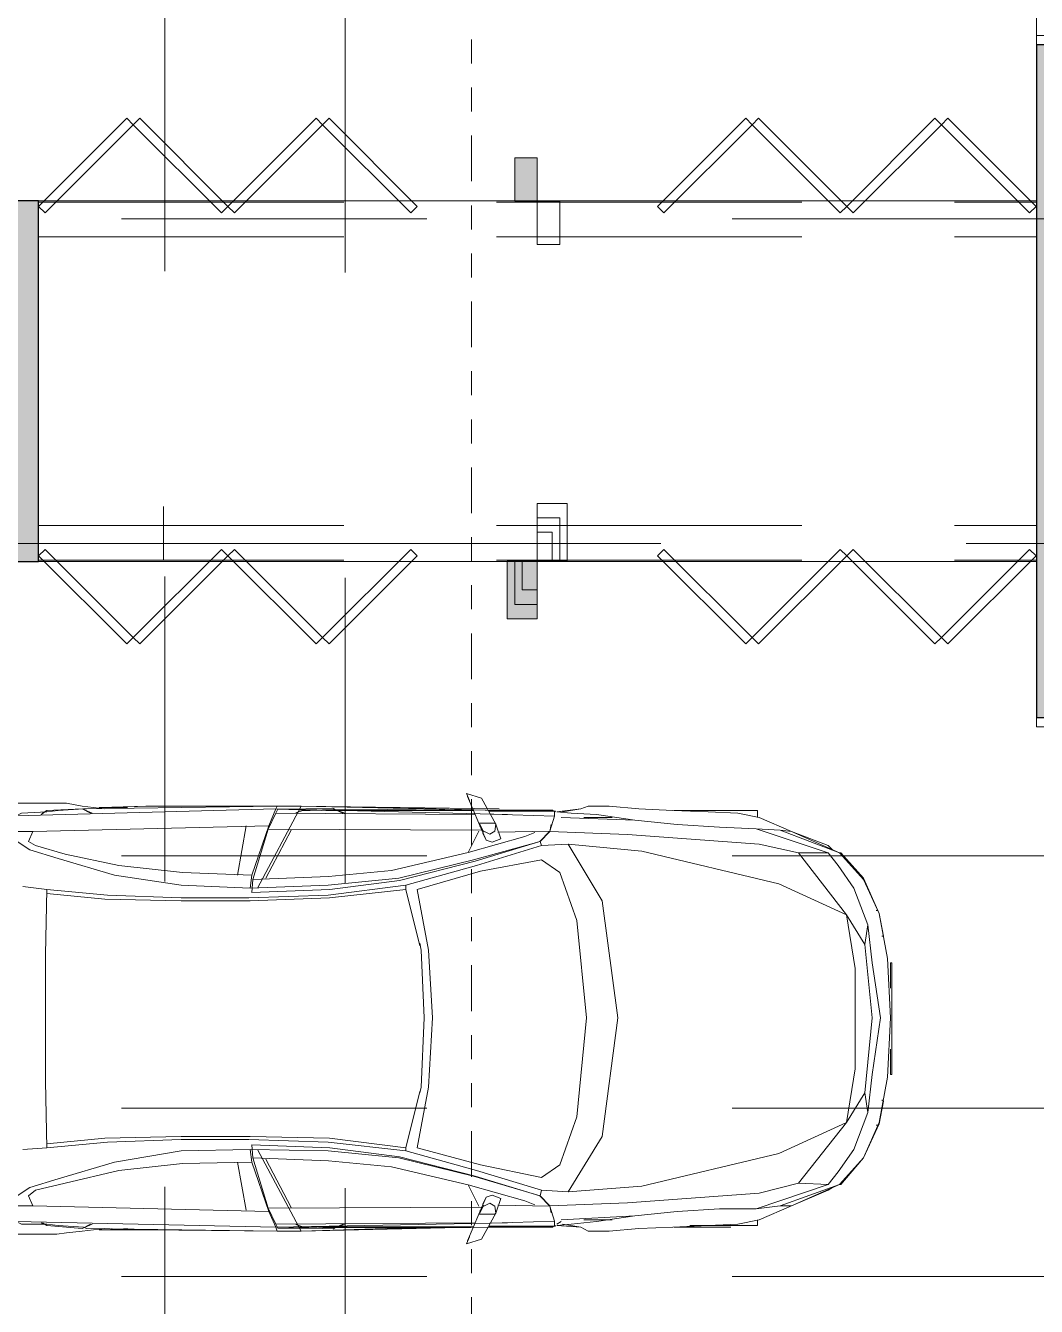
# Model space of a CAD drawing. Header units: metres. Extents: x -54 to 264, y -14 to 31.
# Drawn here: x 40.02 to 44.22, y 3.45 to 8.78 of the extents above; entities that cross this region are included whole.
import ezdxf
from ezdxf.enums import TextEntityAlignment as Align

# ---------------------------------------------------------------- set-up
doc = ezdxf.new("R2010")
doc.units = ezdxf.units.M
doc.header["$LTSCALE"] = 0.001
for name, pattern in [('CENTERX2', [101.6, 63.5, -12.7, 12.7, -12.7]), ('DIVIDEX2', [63.5, 25.4, -12.7, 0, -12.7, 0, -12.7]), ('HIDDENX2', [19.05, 12.7, -6.35])]:
    doc.linetypes.add(name, pattern=pattern)
doc.layers.get('0').update_dxf_attribs({"lineweight": 13, "true_color": 0x000000})
for name, color, linetype, lineweight, true_color in [('JACH-Anotaciones-Cambios deNivelPiso', 7, 'Continuous', 13, 0x000000), ('JACH-Anotaciones-Cambios deNivelPiso @ 0.05', 7, 'Continuous', 13, 0x000000), ('JACH-Anotaciones-Cambios deNivelPiso @ 0.075', 7, 'Continuous', 13, 0x000000), ('JACH-Anotaciones-Cambios deNivelPiso @ 0.1', 7, 'Continuous', 13, 0x000000), ('Jach-Anotaciones-Hatch-Lum80%', 250, 'Continuous', 13, 0x333333), ('JACH-Anotaciones-Lineas-CORTE', 7, 'DIVIDEX2', 18, 0x000000), ('JACH-Anotaciones-Lineas-CORTE @ 0.075', 7, 'DIVIDEX2', 18, 0x000000), ('JACH-Anotaciones-Lineas-EJES', 7, 'CENTERX2', 9, 0x666666), ('Jach-Anotaciones-LineasDetalle0.09mm', 7, 'Continuous', 15, 0x000000), ('JACH-Arq-Lineas-Piso', 7, 'Continuous', 13, 0x1a1a1a), ('JACH-Arq-Lineas-Proyeccion', 250, 'HIDDENX2', 13, 0x333333), ('JACH-Arq-Líneas-ProyeccionCerramientos', 7, 'HIDDENX2', 13, 0x000000), ('JACH-Arq-Mobiliario01-Autos', 7, 'Continuous', 9, 0x4d4d4d), ('JACH-Arq-Puertas01-', 7, 'Continuous', 13, 0x404040)]:
    doc.layers.add(name, color=color, linetype=linetype, lineweight=lineweight, true_color=true_color)
doc.layers.add('JACH-Arq-Muros01-Carga', color=3, linetype='Continuous', lineweight=25)
doc.styles.add('01c-Arial-JACH(3mm)', font='arial.ttf', dxfattribs={"height": 3})

# ---------------------------------------------------------------- blocks, each defined once
blk = doc.blocks.new('A$C2694dd4e')
for points in [[(-2.1865, 0.8523), (-1.9925, 0.9522), (-1.922, 0.9757)], [(-1.922, 0.9757), (-1.9043, 0.9816), (-1.9043, 0.9816), (-1.8162, 0.8875)], [(-1.346, 0.3762), (-1.922, 0.9757)], [(-1.7809, 0.8464), (-1.9043, 0.9816)], [(-1.7398, 0.817), (-1.9043, 0.9816)], [(-1.3754, 0.3115), (-1.9925, 0.9522)], [(-1.8397, 0.9052), (-1.8632, 0.9169), (-1.8397, 0.9052)], [(-2.1453, 0.817), (-1.9279, 0.8816)], [(-1.7398, 0.8111), (-1.8397, 0.9052), (-1.7398, 0.8111)], [(-1.8162, 0.8875), (-1.7692, 0.8346)], [(-1.9572, 0.6348), (-2.1865, 0.8523), (-2.2276, 0.817), (-1.9925, 0.5936)], [(-1.7398, 0.8052), (-1.775, 0.8464)], [(-1.7692, 0.8346), (-1.7398, 0.8052)], [(-1.7398, 0.8111), (-1.7398, 0.817)], [(-1.7398, 0.8111), (-1.7398, 0.8111)], [(-1.7221, 0.77), (-1.7398, 0.8111), (-1.728, 0.7758)], [(-1.7398, 0.8052), (-1.587, 0.6524), (-1.3401, 0.3938), (-1.7398, 0.8111)], [(-1.3401, 0.3938), (-1.7398, 0.8052)], [(-1.9925, 0.5936), (-1.7633, 0.4114)], [(-1.7574, 0.4643), (-1.9572, 0.6348)], [(-1.4812, 0.288), (-1.7574, 0.4643)], [(-1.3166, 0.4526), (-1.3636, 0.3409)], [(-1.2813, 0.4056), (-1.3107, 0.4643), (-1.3225, 0.4349)], [(-1.7633, 0.4114), (-1.487, 0.241)], [(-1.3166, 0.288), (-1.2813, 0.4056)], [(-1.3401, 0.2704), (-1.3166, 0.288), (-1.3166, 0.2939), (-1.3636, 0.3409), (-1.3754, 0.3115)], [(-1.3636, 0.335), (-1.3754, 0.2998)], [(-1.3695, 0.3233), (-1.3754, 0.3115)], [(-1.3695, 0.3291), (-1.3695, 0.3233)], [(-1.1109, 0.1528), (-1.299, 0.3468)], [(-1.105, 0.1469), (-1.299, 0.3468)], [(-1.1226, 0.1352), (-1.299, 0.3291)], [(-1.1109, 0.1587), (-1.2931, 0.3468)], [(-1.4812, 0.288), (-1.3871, 0.3174)], [(-1.4812, 0.288), (-1.2696, 0.1646)], [(-1.3812, 0.2998), (-1.393, 0.2704), (-1.3754, 0.3115), (-1.3636, 0.2762), (-1.3401, 0.2704)], [(-1.393, 0.2704), (-1.3812, 0.2469), (-1.346, 0.2292)], [(-1.346, 0.2292), (-1.3166, 0.288)], [(-1.487, 0.241), (-1.2402, 0.1058)], [(-1.1814, 0.1058), (-1.3342, 0.2586)], [(-1.2696, 0.1646), (-1.2284, 0.1469)], [(-1.1109, 0.1587), (-1.1109, 0.1528), (-1.1285, 0.1705)], [(-1.1814, 0.1058), (-1.1226, 0.1352), (-1.1109, 0.1469), (-1.105, 0.1469)], [(-1.1814, 0.1058), (-1.2402, 0.1058)]]:
    blk.add_lwpolyline(points)
blk = doc.blocks.new('A$C1acd5600')
for points in [[(1.2519, 2.5685), (1.199, 2.5685), (1.0874, 2.5685), (0.9581, 2.5685)], [(1.2931, 2.5685), (1.2519, 2.5685)], [(1.3577, 2.5568), (1.2931, 2.5685)], [(2.163, 2.545), (1.0815, 2.5156)], [(1.2108, 2.5333), (1.105, 2.5274), (1.0815, 2.5156)], [(1.1873, 2.5215), (1.2108, 2.5391), (1.1932, 2.5274)], [(1.2108, 2.5391), (1.3577, 2.545), (1.2108, 2.5391)], [(1.2578, 2.5391), (1.2108, 2.5333)], [(1.3636, 2.545), (1.2578, 2.5391)], [(1.3577, 2.5568), (1.4518, 2.545)], [(1.3989, 2.5274), (1.3577, 2.545)], [(1.3577, 2.545), (1.3577, 2.545)], [(1.393, 2.5274), (1.3577, 2.545)], [(1.3754, 2.545), (1.3636, 2.545)], [(2.1688, 2.5568), (1.3754, 2.545)], [(1.3989, 2.5274), (1.3989, 2.5274)], [(1.4459, 2.5509), (1.4283, 2.5509)], [(1.6399, 2.5568), (1.4341, 2.5509)], [(1.4341, 2.5509), (1.6222, 2.5568)], [(1.4341, 2.5509), (1.4341, 2.5509)], [(1.5458, 2.5509), (1.4812, 2.5509), (1.4459, 2.5509)], [(1.4812, 2.5509), (1.4812, 2.5509)], [(2.1688, 2.5568), (1.6222, 2.5568)], [(2.1688, 2.5568), (1.6222, 2.5568)], [(2.163, 2.545), (2.1336, 2.4745), (2.063, 2.2688)], [(2.0866, 2.2159), (2.2688, 2.5568)], [(2.1688, 2.5568), (2.2688, 2.5568), (2.1688, 2.5568), (2.163, 2.545)], [(3.1269, 2.5215), (2.163, 2.545)], [(2.2688, 2.5568), (2.1688, 2.5568)], [(2.1688, 2.5568), (2.1688, 2.5568)], [(2.1688, 2.5568), (2.1688, 2.5568)], [(3.0975, 2.5391), (2.2688, 2.5568)], [(3.0916, 2.545), (2.2688, 2.5568)], [(3.0916, 2.5391), (2.6214, 2.5509), (2.2688, 2.5568)], [(3.3326, 2.5333), (3.4325, 2.545)], [(3.3914, 2.5274), (3.3326, 2.5333)], [(3.3502, 2.5097), (3.6559, 2.498)], [(3.3561, 2.5333), (3.4325, 2.545), (3.4619, 2.5568)], [(3.4972, 2.5215), (3.3914, 2.5274)], [(3.5618, 2.5097), (3.4443, 2.5097)], [(3.5089, 2.5097), (3.4502, 2.5097)], [(3.5501, 2.5568), (3.4619, 2.5568), (3.4619, 2.5568)], [(3.6559, 2.498), (3.4972, 2.5215)], [(3.5618, 2.5097), (3.5089, 2.5097)], [(3.6735, 2.545), (3.5501, 2.5568)], [(3.8146, 2.5391), (3.6735, 2.545)], [(3.9615, 2.5333), (3.8146, 2.5391)], [(3.8205, 2.5391), (4.0556, 2.5391)], [(4.1672, 2.5391), (3.8851, 2.5391)], [(4.1731, 2.5097), (4.0849, 2.5274), (3.9615, 2.5333)], [(4.1672, 2.5391), (4.1672, 2.5097)], [(4.3083, 2.451), (4.1731, 2.5097)], [(2.1336, 2.4745), (1.152, 2.451)], [(2.0043, 2.2688), (2.0395, 2.4745)], [(3.3091, 2.4804), (3.3032, 2.451), (3.2621, 2.4098), (3.268, 2.3922)], [(3.8322, 2.4804), (3.6559, 2.498)], [(4.0085, 2.4686), (3.8322, 2.4804)], [(4.1614, 2.4627), (4.0085, 2.4686)], [(4.2613, 2.4568), (4.1614, 2.4627), (4.4611, 2.3628)], [(4.4611, 2.3922), (4.3083, 2.451), (4.5081, 2.3628), (4.2613, 2.4568), (4.3083, 2.451)], [(1.0874, 2.4098), (1.0815, 2.451), (1.152, 2.451)], [(1.0874, 2.4098), (1.1403, 2.3746)], [(1.1344, 2.4098), (1.152, 2.451)], [(1.1638, 2.3922), (1.1344, 2.4098)], [(2.9858, 2.3334), (3.2621, 2.4098)], [(3.3032, 2.451), (3.3032, 2.451)], [(3.6265, 2.4392), (3.3032, 2.451)], [(4.1731, 2.3981), (3.6265, 2.4392)], [(4.3083, 2.451), (4.3083, 2.451)], [(4.3083, 2.451), (4.3083, 2.451)], [(1.1403, 2.3746), (1.2578, 2.3393)], [(1.1638, 2.3922), (1.2872, 2.3569)], [(1.5105, 2.3099), (1.2872, 2.3569)], [(3.268, 2.3922), (2.9976, 2.3099)], [(3.3796, 2.3981), (3.268, 2.3922)], [(3.3796, 2.3981), (3.268, 2.3922)], [(3.5207, 2.163), (3.3796, 2.3981)], [(3.6853, 2.3687), (3.3796, 2.3981)], [(3.3796, 2.3981), (3.6853, 2.3687)], [(3.4267, 2.3922), (3.4267, 2.3922)], [(4.2554, 2.2335), (3.6853, 2.3687)], [(4.3377, 2.3628), (4.1731, 2.3981)], [(4.3377, 2.3628), (4.5375, 2.1042)], [(4.5023, 2.3099), (4.4611, 2.3628), (4.3377, 2.3628)], [(4.4611, 2.3922), (4.4787, 2.3746)], [(4.5081, 2.3628), (4.6081, 2.2511)], [(4.5081, 2.3628), (4.514, 2.3628)], [(4.5081, 2.3628), (4.5081, 2.3628)], [(4.514, 2.3628), (4.6081, 2.257)], [(1.4929, 2.2688), (1.2578, 2.3393)], [(1.5105, 2.3099), (1.775, 2.2805)], [(2.6743, 2.257), (2.9858, 2.3334)], [(2.9976, 2.3099), (2.7037, 2.2276)], [(3.268, 2.3334), (3.0152, 2.2864)], [(3.0152, 2.2864), (3.268, 2.3334)], [(3.3444, 2.2805), (3.268, 2.3334)], [(3.268, 2.3334), (3.3444, 2.2805)], [(4.5023, 2.3099), (4.5669, 2.2159)], [(1.4929, 2.2688), (1.7692, 2.2276)], [(1.775, 2.2805), (2.063, 2.2688)], [(2.063, 2.2688), (2.0572, 2.2159)], [(2.3804, 2.2276), (2.6743, 2.257)], [(3.0152, 2.2864), (2.7507, 2.21)], [(2.7507, 2.21), (3.0152, 2.2864)], [(3.4149, 2.0807), (3.3444, 2.2805)], [(3.3444, 2.2805), (3.4149, 2.0807)], [(4.6081, 2.2511), (4.6727, 2.1101), (4.6081, 2.257)], [(1.4635, 2.1865), (1.2108, 2.21), (1.1109, 2.2217)], [(1.2049, 1.9396), (1.2108, 2.21)], [(1.2108, 2.21), (1.2108, 2.1924)], [(1.2108, 2.1924), (1.4518, 2.1688)], [(1.7692, 2.1747), (1.4635, 2.1865)], [(1.7692, 2.2276), (2.0572, 2.2159)], [(2.3804, 2.1865), (2.0513, 2.1747)], [(2.0572, 2.2159), (2.3804, 2.2276)], [(2.7037, 2.2276), (2.3804, 2.1865)], [(2.7037, 2.2276), (2.7037, 2.21), (2.3863, 2.1747)], [(2.7037, 2.2276), (2.7037, 2.2276)], [(2.7625, 1.9749), (2.7037, 2.21)], [(2.7977, 1.9572), (2.7507, 2.21)], [(4.2554, 2.2335), (4.5375, 2.1042)], [(4.5669, 2.2159), (4.6257, 2.063)], [(1.4518, 2.1688), (1.7692, 2.163)], [(2.0513, 2.1747), (1.7692, 2.1747)], [(1.7692, 2.163), (2.0572, 2.163)], [(2.0572, 2.163), (2.3863, 2.1747)], [(3.5853, 1.6751), (3.5207, 2.163)], [(3.456, 1.6751), (3.4149, 2.0807)], [(4.6139, 1.9808), (4.5375, 2.1042), (4.5728, 1.8808)], [(4.5375, 2.1042), (4.5375, 2.1042)], [(4.6668, 2.1218), (4.661, 2.1218)], [(4.6668, 2.1218), (4.6668, 2.1218)], [(4.6727, 2.1101), (4.708, 1.922)], [(4.6727, 2.1101), (4.6903, 2.016), (4.6845, 2.016)], [(4.6257, 2.063), (4.6139, 1.9808)], [(4.6433, 1.9043), (4.6257, 2.063)], [(2.7625, 1.9866), (2.7684, 1.9572)], [(4.6139, 1.3636), (4.6433, 1.6751), (4.6139, 1.9808)], [(1.2049, 1.6751), (1.2049, 1.9396)], [(2.7801, 1.6751), (2.7684, 1.9572)], [(2.8154, 1.6751), (2.7977, 1.9572)], [(2.8154, 1.6751), (2.7977, 1.9572)], [(4.7197, 1.6751), (4.708, 1.922)], [(4.5728, 1.4635), (4.5728, 1.6751), (4.5728, 1.8808)], [(4.6786, 1.6751), (4.6433, 1.9043)], [(4.7256, 1.9043), (4.7197, 1.9043), (4.7197, 1.7986)], [(4.7256, 1.9043), (4.7256, 1.44)], [(1.2049, 1.6751), (1.2049, 1.4106)], [(2.7684, 1.3871), (2.7801, 1.6751)], [(2.8154, 1.6751), (2.7977, 1.3871)], [(3.456, 1.6751), (3.4149, 1.2637)], [(3.5853, 1.6751), (3.5207, 1.1814)], [(4.6786, 1.6751), (4.6433, 1.44)], [(4.6786, 1.6751), (4.6433, 1.44)], [(4.7197, 1.6751), (4.708, 1.4283)], [(4.7197, 1.44), (4.7197, 1.5458)], [(4.6139, 1.3636), (4.5375, 1.2402), (4.5728, 1.4635)], [(4.6433, 1.44), (4.6257, 1.2813)], [(4.7256, 1.44), (4.7197, 1.44)], [(1.2049, 1.4106), (1.2108, 1.1344)], [(2.7977, 1.3871), (2.7507, 1.1344)], [(2.7625, 1.3636), (2.7684, 1.3871)], [(4.6727, 1.2402), (4.708, 1.4283)], [(2.7625, 1.3695), (2.7037, 1.1344)], [(4.6257, 1.2813), (4.6139, 1.3636)], [(4.6727, 1.2343), (4.6903, 1.3283), (4.6845, 1.3342)], [(4.5669, 1.1285), (4.6257, 1.2813)], [(3.4149, 1.2637), (3.3444, 1.0638)], [(3.3444, 1.0638), (3.4149, 1.2637)], [(4.2554, 1.1109), (4.5375, 1.2402)], [(4.3377, 0.9874), (4.5375, 1.2402)], [(4.5375, 1.2402), (4.5375, 1.2402)], [(4.6727, 1.2343), (4.6081, 1.0932), (4.6727, 1.2402)], [(4.6668, 1.2284), (4.661, 1.2284)], [(4.6668, 1.2284), (4.6668, 1.2284)], [(1.2108, 1.152), (1.4518, 1.1755)], [(1.4518, 1.1755), (1.7692, 1.1814)], [(1.7692, 1.1814), (2.0572, 1.1814)], [(2.0572, 1.1814), (2.3863, 1.1755)], [(2.7037, 1.1226), (2.7037, 1.1344), (2.3863, 1.1755)], [(3.5207, 1.1814), (3.3796, 0.9522)], [(1.4635, 1.1579), (1.2108, 1.1344), (1.1109, 1.1285)], [(1.2108, 1.1344), (1.2108, 1.152)], [(1.7692, 1.1696), (1.4635, 1.1579)], [(1.4929, 1.0756), (1.7692, 1.1226)], [(2.0513, 1.1696), (1.7692, 1.1696)], [(1.7692, 1.1226), (2.0572, 1.1285)], [(2.3804, 1.1579), (2.0513, 1.1696)], [(2.0572, 1.1285), (2.3804, 1.1226)], [(2.063, 1.0756), (2.0572, 1.1285)], [(2.0866, 1.1285), (2.2688, 0.7876)], [(2.7037, 1.1226), (2.3804, 1.1579)], [(2.3804, 1.1226), (2.6743, 1.0932)], [(2.9976, 1.0403), (2.7037, 1.1226)], [(2.7037, 1.1226), (2.7037, 1.1226)], [(3.0152, 1.0638), (2.7507, 1.1344)], [(2.7507, 1.1344), (3.0152, 1.0638)], [(4.5023, 1.0345), (4.5669, 1.1285)], [(1.4929, 1.0756), (1.2578, 1.0051)], [(1.5105, 1.0403), (1.775, 1.0697)], [(1.775, 1.0697), (2.063, 1.0756)], [(2.0043, 1.0756), (2.0395, 0.8758)], [(2.163, 0.8052), (2.1336, 0.8699), (2.063, 1.0756)], [(2.6743, 1.0932), (2.9858, 1.0168)], [(4.2554, 1.1109), (3.6853, 0.9757)], [(4.5081, 0.9816), (4.6081, 1.0932), (4.514, 0.9816)], [(1.5105, 1.0403), (1.2872, 0.9874)], [(2.9858, 1.0168), (3.2621, 0.9345)], [(3.268, 0.9581), (2.9976, 1.0403)], [(3.268, 1.011), (3.0152, 1.0638)], [(3.0152, 1.0638), (3.268, 1.011)], [(3.3444, 1.0638), (3.268, 1.011)], [(3.268, 1.011), (3.3444, 1.0638)], [(4.5023, 1.0345), (4.4611, 0.9816), (4.3377, 0.9874)], [(1.0874, 0.9345), (1.1403, 0.9698)], [(1.1403, 0.9698), (1.2578, 1.0051)], [(1.1638, 0.9581), (1.2872, 0.9874)], [(3.6853, 0.9757), (3.3796, 0.9522)], [(3.3796, 0.9522), (3.6853, 0.9757)], [(4.2613, 0.8934), (4.1614, 0.8816), (4.4611, 0.9816)], [(4.1731, 0.9463), (4.3377, 0.9874)], [(4.4611, 0.9581), (4.3083, 0.8934), (4.5081, 0.9816), (4.2613, 0.8934)], [(4.4611, 0.9581), (4.4787, 0.9698)], [(4.5081, 0.9816), (4.514, 0.9816)], [(4.5081, 0.9816), (4.5081, 0.9816)], [(1.0874, 0.9345), (1.0815, 0.8934), (1.152, 0.8934)], [(1.1638, 0.9581), (1.1344, 0.9345)], [(1.1344, 0.9345), (1.152, 0.8934)], [(3.2621, 0.9345), (3.268, 0.9581)], [(3.3091, 0.864), (3.3032, 0.8934), (3.2621, 0.9345)], [(3.3796, 0.9522), (3.268, 0.9581)], [(3.3796, 0.9522), (3.268, 0.9581)], [(3.4267, 0.9581), (3.4267, 0.9581)], [(3.6265, 0.9052), (4.1731, 0.9463)], [(2.1336, 0.8699), (1.152, 0.8934)], [(3.3032, 0.8934), (3.6265, 0.9052)], [(3.3032, 0.8934), (3.3032, 0.8934)], [(3.6559, 0.8523), (3.8322, 0.8699)], [(3.8322, 0.8699), (4.0085, 0.8816)], [(4.0085, 0.8816), (4.1614, 0.8816)], [(4.3083, 0.8934), (4.1731, 0.8346)], [(4.3083, 0.8934), (4.2613, 0.8934)], [(4.3083, 0.8934), (4.3083, 0.8934)], [(4.3083, 0.8934), (4.3083, 0.8934)], [(2.163, 0.8052), (1.0815, 0.8287)], [(1.2108, 0.817), (1.105, 0.817), (1.0815, 0.8287)], [(1.1873, 0.8229), (1.2108, 0.8111), (1.1932, 0.8229)], [(1.2578, 0.8111), (1.2108, 0.817)], [(1.2108, 0.8111), (1.3577, 0.7994), (1.2108, 0.8111)], [(1.3636, 0.8052), (1.2578, 0.8111)], [(1.3989, 0.817), (1.3577, 0.7994)], [(1.393, 0.817), (1.3577, 0.7994)], [(1.3754, 0.7994), (1.3636, 0.8052)], [(1.3989, 0.817), (1.3989, 0.817)], [(3.1269, 0.8229), (2.163, 0.8052)], [(2.2688, 0.7876), (2.1688, 0.7876), (2.163, 0.8052)], [(2.9858, 0.8052), (2.2688, 0.7876)], [(2.2688, 0.7876), (2.6214, 0.7994), (2.98, 0.8052), (2.2688, 0.7876)], [(3.0916, 0.8052), (2.6214, 0.7994)], [(3.0505, 0.8052), (3.0916, 0.8052), (3.0505, 0.8052), (3.0975, 0.8052)], [(3.3502, 0.8287), (3.3326, 0.817)], [(3.3914, 0.817), (3.3326, 0.8111)], [(3.3326, 0.8111), (3.4325, 0.8052), (3.4619, 0.7876), (3.4619, 0.7876)], [(3.6559, 0.8523), (3.3502, 0.8346)], [(3.3502, 0.8287), (3.3502, 0.8287)], [(3.3561, 0.817), (3.4325, 0.8052)], [(3.3914, 0.817), (3.4972, 0.8287)], [(3.4619, 0.7876), (3.4325, 0.8052)], [(3.5618, 0.8346), (3.4443, 0.8346)], [(3.5089, 0.8346), (3.4502, 0.8346)], [(3.6559, 0.8523), (3.4972, 0.8287)], [(3.5618, 0.8346), (3.5089, 0.8346)], [(3.8146, 0.8052), (3.6735, 0.7994)], [(3.9615, 0.8111), (3.8146, 0.8052)], [(3.8205, 0.8052), (4.0556, 0.8052)], [(4.1672, 0.8111), (3.8851, 0.8111)], [(4.1731, 0.8346), (4.0849, 0.817), (3.9615, 0.8111)], [(4.1672, 0.8111), (4.1672, 0.8346)], [(1.2519, 0.7758), (1.199, 0.7758), (1.0874, 0.7758), (0.9581, 0.7758)], [(1.2931, 0.7817), (1.2519, 0.7758)], [(1.3577, 0.7876), (1.2931, 0.7817)], [(1.3577, 0.7876), (1.4518, 0.7994)], [(1.3577, 0.7994), (1.3577, 0.7994)], [(2.1688, 0.7876), (1.3754, 0.7994)], [(1.4459, 0.7935), (1.4283, 0.7935)], [(1.6399, 0.7935), (1.4341, 0.7935)], [(1.4341, 0.7935), (1.6222, 0.7935)], [(1.4341, 0.7935), (1.4341, 0.7935)], [(1.5458, 0.7994), (1.4812, 0.7935), (1.4459, 0.7935)], [(1.4812, 0.7994), (1.4812, 0.7935)], [(2.1688, 0.7876), (1.6222, 0.7935)], [(2.1688, 0.7876), (1.6222, 0.7935)], [(2.2688, 0.7876), (2.1688, 0.7876)], [(2.1688, 0.7876), (2.2688, 0.7876)], [(2.1688, 0.7876), (2.1688, 0.7876)], [(2.1688, 0.7876), (2.1688, 0.7876)], [(3.5501, 0.7876), (3.4619, 0.7876), (3.4619, 0.7876)], [(3.6735, 0.7994), (3.5501, 0.7876)]]:
    blk.add_lwpolyline(points)
at = {"lineweight": 0, "ltscale": 100, "rotation": 45.82138859261367}
blk.add_blockref('A$C2694dd4e', (4.2022, 3.2255), dxfattribs=at)
at = {"lineweight": 0, "ltscale": 100, "xscale": -1, "rotation": 134.1786114073864}
blk.add_blockref('A$C2694dd4e', (4.2022, 0.1189), dxfattribs=at)
blk = doc.blocks.new('*U127')
at = {"lineweight": 0, "ltscale": 100}
h = blk.add_hatch(color=256, dxfattribs=at)
h.dxf.hatch_style = 1
h.paths.add_polyline_path([(0, 0), (0, -1.25), (2.4, -1.25), (2.4, 0)])
for points in [[(-2.4, 1.25), (-2.4, 0), (0, 0), (0, 1.25)], [(0, 0), (0, -1.25), (2.4, -1.25), (2.4, 0)]]:
    blk.add_lwpolyline(points, close=True, dxfattribs=at)
blk = doc.blocks.new('*U307')
at = {"layer": 'JACH-Anotaciones-Cambios deNivelPiso @ 0.05', "xscale": 0.05, "yscale": 0.05, "zscale": 0.05, "rotation": 270}
blk.add_blockref('*U127', (42.1449, 6.551), dxfattribs=at)
at = {"layer": 'JACH-Anotaciones-Cambios deNivelPiso @ 0.075', "xscale": 0.075, "yscale": 0.075, "zscale": 0.075, "rotation": 270}
blk.add_blockref('*U127', (42.1449, 6.551), dxfattribs=at)
at = {"layer": 'JACH-Anotaciones-Cambios deNivelPiso @ 0.1', "xscale": 0.1, "yscale": 0.1, "zscale": 0.1, "rotation": 270}
blk.add_blockref('*U127', (42.1449, 6.551), dxfattribs=at)
blk = doc.blocks.new('*U372')
at = {"layer": 'JACH-Anotaciones-Cambios deNivelPiso @ 0.075', "xscale": -0.075, "yscale": 0.075, "zscale": 0.075, "rotation": 270}
blk.add_blockref('*U127', (42.1449, 8.049), dxfattribs=at)
blk = doc.blocks.new('*U185')
at = {"linetype": 'DIVIDEX2', "lineweight": 0, "ltscale": 100}
blk.add_lwpolyline([(-810.476, 0), (-344.582, 0)], dxfattribs=at)
at = {"lineweight": 0, "ltscale": 100, "style": '01c-Arial-JACH(3mm)'}
for tag, p in [('JACH-SECCIONMURO', (-815.976, 2.109)), ('NO.DEPLANO', (-815.976, -1.994))]:
    blk.add_attdef(tag, text='', height=3, dxfattribs=at).set_placement(p, align=Align.MIDDLE_CENTER)
blk = doc.blocks.new('*U378')
at = {"layer": 'JACH-Anotaciones-Lineas-CORTE @ 0.075', "xscale": -0.075, "yscale": 0.075, "zscale": 0.075, "rotation": 90}
blk.add_blockref('*U185', (41.8709, -31.0582), dxfattribs=at)

msp = doc.modelspace()

# ---------------------------------------------------------------- hatches: boundary and pattern name
at = {"layer": 'Jach-Anotaciones-Hatch-Lum80%', "ltscale": 100}
for points in [[(44.2209, 7.9), (44.2209, 5.9), (44.3709, 5.9), (44.6709, 6.2), (44.6709, 6.35), (44.3709, 6.35), (44.3709, 8.25), (44.6709, 8.25), (44.6709, 8.4), (44.3709, 8.7), (44.2209, 8.7), (44.2209, 8.05)], [(40.0709, 6.55), (40.0709, 8.05), (38.5709, 8.05), (38.5709, 7.9), (39.9209, 7.9), (39.9209, 6.7), (38.5709, 6.7), (38.5709, 6.55)]]:
    msp.add_hatch(color=256, dxfattribs=at).paths.add_polyline_path(points)

# ---------------------------------------------------------------- linework, layer by layer
at = {"layer": 'JACH-Anotaciones-Lineas-EJES', "ltscale": 100}
for points in [[(40.5959, -2.4024), (40.5959, 25.8879)], [(41.3459, -2.4086), (41.3459, 25.8816)], [(22.6359, 7.975), (52.1472, 7.975)], [(-4.3309, 6.625), (52.1472, 6.625)], [(22.6359, 5.325), (52.1472, 5.325)], [(22.6359, 4.275), (52.1472, 4.275)], [(22.6359, 3.575), (52.1472, 3.575)]]:
    msp.add_lwpolyline(points, dxfattribs=at)
at = {"layer": 'Jach-Anotaciones-LineasDetalle0.09mm', "ltscale": 100}
msp.add_lwpolyline([(40.5896, 6.556), (40.5896, 6.7777)], dxfattribs=at)
at = {"layer": 'JACH-Arq-Lineas-Piso', "ltscale": 100}
for points in [[(40.0709, 8.05), (44.2209, 8.05)], [(40.0709, 6.55), (44.2209, 6.55)]]:
    msp.add_lwpolyline(points, dxfattribs=at)
at = {"layer": 'JACH-Arq-Lineas-Proyeccion', "ltscale": 100}
msp.add_lwpolyline([(44.2209, 13.75), (44.2209, 8.7)], dxfattribs=at)
at = {"layer": 'JACH-Arq-Líneas-ProyeccionCerramientos', "lineweight": 0, "ltscale": 100}
for points in [[(40.0709, 8.045), (44.2209, 8.045)], [(40.0709, 7.9), (44.2209, 7.9)], [(40.0709, 6.7), (44.2209, 6.7)], [(40.0709, 6.555), (44.2209, 6.555)]]:
    msp.add_lwpolyline(points, dxfattribs=at)
at = {"layer": 'JACH-Arq-Muros01-Carga', "ltscale": 100}
for points in [[(44.2209, 7.9), (44.2209, 5.9), (44.3709, 5.9), (44.6709, 6.2), (44.6709, 6.35), (44.3709, 6.35), (44.3709, 8.25), (44.6709, 8.25), (44.6709, 8.4), (44.3709, 8.7), (44.2209, 8.7), (44.2209, 8.05)], [(38.5709, 8.05), (38.5709, 7.9), (39.9209, 7.9), (39.9209, 6.7), (38.5709, 6.7), (38.5709, 6.55), (40.0709, 6.55), (40.0709, 8.05)]]:
    msp.add_lwpolyline(points, close=True, dxfattribs=at)
at = {"layer": 'JACH-Arq-Puertas01-', "ltscale": 100}
for points in [[(44.2209, 8.738), (44.3709, 8.738), (44.3709, 8.7), (44.2209, 8.7)], [(40.4646, 8.3668), (40.0978, 8), (40.0709, 8.0269), (40.4377, 8.3937)], [(40.4646, 8.3668), (40.8314, 8), (40.8582, 8.0269), (40.4914, 8.3937)], [(41.2519, 8.3668), (40.8851, 8), (40.8582, 8.0269), (41.2251, 8.3937)], [(41.2519, 8.3668), (41.6187, 8), (41.6456, 8.0269), (41.2788, 8.3937)], [(43.0386, 8.3668), (42.6718, 8), (42.6449, 8.0269), (43.0118, 8.3937)], [(43.0386, 8.3668), (43.4054, 8), (43.4323, 8.0269), (43.0655, 8.3937)], [(43.826, 8.3668), (43.4592, 8), (43.4323, 8.0269), (43.7991, 8.3937)], [(43.826, 8.3668), (44.1928, 8), (44.2197, 8.0269), (43.8529, 8.3937)], [(40.4646, 6.2332), (40.0978, 6.6), (40.0709, 6.5731), (40.4377, 6.2063)], [(40.4646, 6.2332), (40.8314, 6.6), (40.8582, 6.5731), (40.4914, 6.2063)], [(41.2519, 6.2332), (40.8851, 6.6), (40.8582, 6.5731), (41.2251, 6.2063)], [(41.2519, 6.2332), (41.6187, 6.6), (41.6456, 6.5731), (41.2788, 6.2063)], [(43.0386, 6.2332), (42.6718, 6.6), (42.6449, 6.5731), (43.0118, 6.2063)], [(43.0386, 6.2332), (43.4054, 6.6), (43.4323, 6.5731), (43.0655, 6.2063)], [(43.826, 6.2332), (43.4592, 6.6), (43.4323, 6.5731), (43.7991, 6.2063)], [(43.826, 6.2332), (44.1928, 6.6), (44.2197, 6.5731), (43.8529, 6.2063)], [(44.2209, 5.862), (44.3709, 5.862), (44.3709, 5.9), (44.2209, 5.9)]]:
    msp.add_lwpolyline(points, close=True, dxfattribs=at)

# ---------------------------------------------------------------- block references
at = {"layer": 'JACH-Anotaciones-Cambios deNivelPiso', "lineweight": 0}
for name in ['*U372', '*U307']:
    msp.add_blockref(name, (0, 0), dxfattribs=at)
at = {"layer": 'JACH-Anotaciones-Lineas-CORTE', "lineweight": 0}
msp.add_blockref('*U378', (0, 0), dxfattribs=at)
at = {"layer": 'JACH-Arq-Mobiliario01-Autos', "ltscale": 100}
msp.add_blockref('A$C1acd5600', (38.8942, 2.975), dxfattribs=at)

doc.saveas('drawing.dxf')
